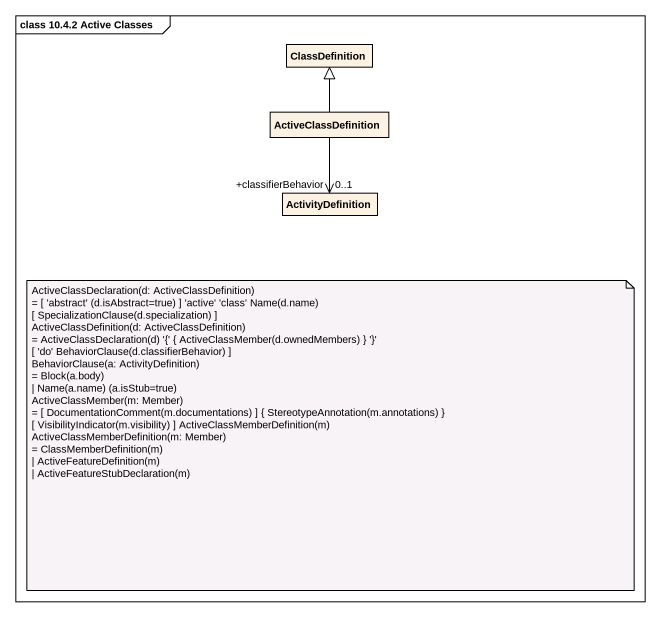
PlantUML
@startuml
mainframe class 10.4.2 Active Classes
hide circle
hide empty members
class ClassDefinition
class ActiveClassDefinition
class ActivityDefinition
ActiveClassDefinition -up-|> ClassDefinition
ActiveClassDefinition --> "+classifierBehavior\n0..1" ActivityDefinition
note as N1
  ActiveClassDeclaration(d: ActiveClassDefinition)
  ~= [ 'abstract' (d.isAbstract=true) ] 'active' 'class' Name(d.name)
  [ SpecializationClause(d.specialization) ]
  ActiveClassDefinition(d: ActiveClassDefinition)
  ~= ActiveClassDeclaration(d) '{' { ActiveClassMember(d.ownedMembers) } '}'
  [ 'do' BehaviorClause(d.classifierBehavior) ]
  BehaviorClause(a: ActivityDefinition)
  ~= Block(a.body)
  ~| Name(a.name) (a.isStub=true)
  ActiveClassMember(m: Member)
  ~= [ DocumentationComment(m.documentations) ] { StereotypeAnnotation(m.annotations) }
  [ VisibilityIndicator(m.visibility) ] ActiveClassMemberDefinition(m)
  ActiveClassMemberDefinition(m: Member)
  ~= ClassMemberDefinition(m)
  ~| ActiveFeatureDefinition(m)
  ~| ActiveFeatureStubDeclaration(m)
end note
@enduml
